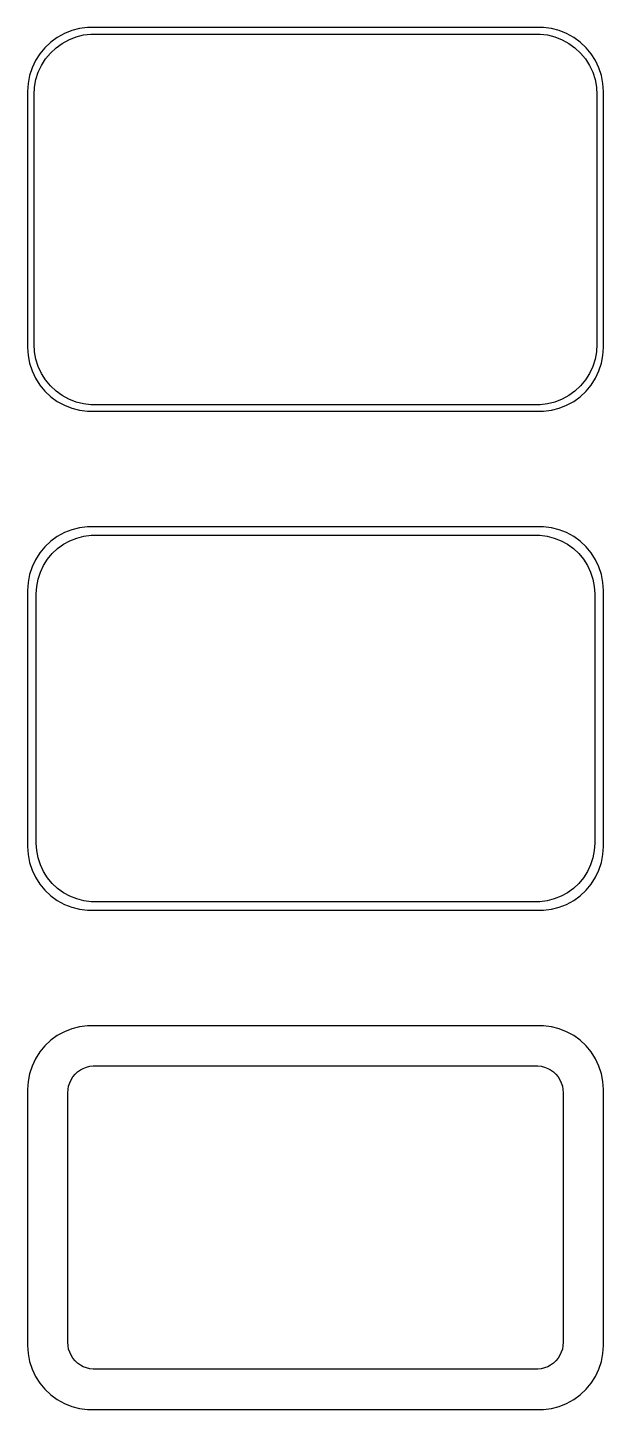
# Model space of a CAD drawing. Header units: metres. Extents: x -22 to 22, y 102 to 210.
import ezdxf

# ---------------------------------------------------------------- set-up
doc = ezdxf.new("R2010")
doc.units = ezdxf.units.M

msp = doc.modelspace()

# ---------------------------------------------------------------- linework, layer by layer
for p, q in [((-19.6289, 209.524), (-20.1791, 209.222)), ((-19.0451, 209.755), (-19.6289, 209.524)), ((-18.4369, 209.911), (-19.0451, 209.755)), ((-17.8139, 209.99), (-18.4369, 209.911)), ((-18.1401, 209.416), (-17.5482, 209.491)), ((17.8139, 209.99), (-17.8139, 209.99)), ((-17.5482, 209.491), (17.5482, 209.491)), ((17.5482, 209.491), (18.1401, 209.416)), ((18.4369, 209.911), (17.8139, 209.99)), ((19.0451, 209.755), (18.4369, 209.911)), ((19.6289, 209.524), (19.0451, 209.755)), ((20.1791, 209.222), (19.6289, 209.524)), ((-21.1448, 208.423), (-21.5451, 207.939)), ((-20.6871, 208.853), (-21.1448, 208.423)), ((-20.7126, 208.002), (-20.2778, 208.41)), ((-20.1791, 209.222), (-20.6871, 208.853)), ((-20.2778, 208.41), (-19.7952, 208.761)), ((-19.7952, 208.761), (-19.2724, 209.048)), ((-19.2724, 209.048), (-18.7178, 209.268)), ((-18.7178, 209.268), (-18.1401, 209.416)), ((18.1401, 209.416), (18.7178, 209.268)), ((18.7178, 209.268), (19.2724, 209.048)), ((19.2724, 209.048), (19.7952, 208.761)), ((19.7952, 208.761), (20.2778, 208.41)), ((20.6871, 208.853), (20.1791, 209.222)), ((20.2778, 208.41), (20.7126, 208.002)), ((21.1448, 208.423), (20.6871, 208.853)), ((21.5451, 207.939), (21.1448, 208.423)), ((-21.8815, 207.409), (-22.1489, 206.841)), ((-21.5451, 207.939), (-21.8815, 207.409)), ((-21.4124, 207.038), (-21.0928, 207.542)), ((-21.0928, 207.542), (-20.7126, 208.002)), ((20.7126, 208.002), (21.0928, 207.542)), ((21.0928, 207.542), (21.4124, 207.038)), ((21.8815, 207.409), (21.5451, 207.939)), ((22.1489, 206.841), (21.8815, 207.409)), ((-22.3429, 206.243), (-22.4606, 205.627)), ((-22.1489, 206.841), (-22.3429, 206.243)), ((-21.8508, 205.931), (-21.6664, 206.499)), ((-21.6664, 206.499), (-21.4124, 207.038)), ((21.4124, 207.038), (21.6664, 206.499)), ((21.6664, 206.499), (21.8508, 205.931)), ((22.3429, 206.243), (22.1489, 206.841)), ((22.4606, 205.627), (22.3429, 206.243)), ((-22.4606, 205.627), (-22.5, 205)), ((-22, 204.75), (-21.9625, 205.345)), ((-21.9625, 205.345), (-21.8508, 205.931)), ((21.8508, 205.931), (21.9625, 205.345)), ((21.9625, 205.345), (22, 204.75)), ((22.5, 205), (22.4606, 205.627)), ((-22.5, 205), (-22.5, 185)), ((-22, 185.25), (-22, 204.75)), ((22, 204.75), (22, 185.25)), ((22.5, 185), (22.5, 205)), ((-22.5, 185), (-22.4606, 184.373)), ((-21.9625, 184.655), (-22, 185.25)), ((-21.8508, 184.069), (-21.9625, 184.655)), ((21.9625, 184.655), (21.8508, 184.069)), ((22, 185.25), (21.9625, 184.655)), ((22.4606, 184.373), (22.5, 185)), ((-22.4606, 184.373), (-22.3429, 183.757)), ((-22.3429, 183.757), (-22.1489, 183.159)), ((-21.6664, 183.501), (-21.8508, 184.069)), ((21.8508, 184.069), (21.6664, 183.501)), ((22.1489, 183.159), (22.3429, 183.757)), ((22.3429, 183.757), (22.4606, 184.373)), ((-22.1489, 183.159), (-21.8815, 182.591)), ((-21.8815, 182.591), (-21.5451, 182.061)), ((-21.4124, 182.962), (-21.6664, 183.501)), ((-21.0928, 182.458), (-21.4124, 182.962)), ((21.4124, 182.962), (21.0928, 182.458)), ((21.6664, 183.501), (21.4124, 182.962)), ((21.5451, 182.061), (21.8815, 182.591)), ((21.8815, 182.591), (22.1489, 183.159)), ((-21.5451, 182.061), (-21.1448, 181.577)), ((-21.1448, 181.577), (-20.6871, 181.147)), ((-20.7126, 181.998), (-21.0928, 182.458)), ((-20.2778, 181.59), (-20.7126, 181.998)), ((-19.7952, 181.239), (-20.2778, 181.59)), ((20.2778, 181.59), (19.7952, 181.239)), ((20.7126, 181.998), (20.2778, 181.59)), ((20.6871, 181.147), (21.1448, 181.577)), ((21.0928, 182.458), (20.7126, 181.998)), ((21.1448, 181.577), (21.5451, 182.061)), ((-20.6871, 181.147), (-20.1791, 180.778)), ((-20.1791, 180.778), (-19.6289, 180.476)), ((-19.2724, 180.952), (-19.7952, 181.239)), ((-19.6289, 180.476), (-19.0451, 180.245)), ((-18.7178, 180.732), (-19.2724, 180.952)), ((-18.1401, 180.584), (-18.7178, 180.732)), ((-17.5482, 180.509), (-18.1401, 180.584)), ((17.5482, 180.509), (-17.5482, 180.509)), ((18.1401, 180.584), (17.5482, 180.509)), ((18.7178, 180.732), (18.1401, 180.584)), ((19.2724, 180.952), (18.7178, 180.732)), ((19.0451, 180.245), (19.6289, 180.476)), ((19.7952, 181.239), (19.2724, 180.952)), ((19.6289, 180.476), (20.1791, 180.778)), ((20.1791, 180.778), (20.6871, 181.147)), ((-19.0451, 180.245), (-18.4369, 180.089)), ((-18.4369, 180.089), (-17.8139, 180.01)), ((-17.8139, 180.01), (17.8139, 180.01)), ((17.8139, 180.01), (18.4369, 180.089)), ((18.4369, 180.089), (19.0451, 180.245)), ((-19.0451, 170.755), (-19.6289, 170.524)), ((-18.4369, 170.911), (-19.0451, 170.755)), ((-17.8139, 170.99), (-18.4369, 170.911)), ((17.8139, 170.99), (-17.8139, 170.99)), ((18.4369, 170.911), (17.8139, 170.99)), ((19.0451, 170.755), (18.4369, 170.911)), ((19.6289, 170.524), (19.0451, 170.755)), ((-20.6871, 169.853), (-21.1448, 169.423)), ((-20.1791, 170.222), (-20.6871, 169.853)), ((-19.6289, 170.524), (-20.1791, 170.222)), ((-20.1684, 169.278), (-19.7032, 169.616)), ((-19.7032, 169.616), (-19.1994, 169.893)), ((-19.1994, 169.893), (-18.6648, 170.104)), ((-18.6648, 170.104), (-18.1079, 170.247)), ((-18.1079, 170.247), (-17.5375, 170.319)), ((-17.5375, 170.319), (17.5375, 170.319)), ((17.5375, 170.319), (18.1079, 170.247)), ((18.1079, 170.247), (18.6648, 170.104)), ((18.6648, 170.104), (19.1994, 169.893)), ((19.1994, 169.893), (19.7032, 169.616)), ((20.1791, 170.222), (19.6289, 170.524)), ((19.7032, 169.616), (20.1684, 169.278)), ((20.6871, 169.853), (20.1791, 170.222)), ((21.1448, 169.423), (20.6871, 169.853)), ((-21.5451, 168.939), (-21.8815, 168.409)), ((-21.1448, 169.423), (-21.5451, 168.939)), ((-20.954, 168.441), (-20.5875, 168.884)), ((-20.5875, 168.884), (-20.1684, 169.278)), ((20.1684, 169.278), (20.5875, 168.884)), ((20.5875, 168.884), (20.954, 168.441)), ((21.5451, 168.939), (21.1448, 169.423)), ((21.8815, 168.409), (21.5451, 168.939)), ((-22.1489, 167.841), (-22.3429, 167.243)), ((-21.8815, 168.409), (-22.1489, 167.841)), ((-21.6846, 166.889), (-21.5069, 167.435)), ((-21.5069, 167.435), (-21.2621, 167.956)), ((-21.2621, 167.956), (-20.954, 168.441)), ((20.954, 168.441), (21.2621, 167.956)), ((21.2621, 167.956), (21.5069, 167.435)), ((21.5069, 167.435), (21.6846, 166.889)), ((22.1489, 167.841), (21.8815, 168.409)), ((22.3429, 167.243), (22.1489, 167.841)), ((-22.4606, 166.627), (-22.5, 166)), ((-22.3429, 167.243), (-22.4606, 166.627)), ((-21.8284, 165.75), (-21.7923, 166.324)), ((-21.7923, 166.324), (-21.6846, 166.889)), ((21.6846, 166.889), (21.7923, 166.324)), ((21.7923, 166.324), (21.8284, 165.75)), ((22.4606, 166.627), (22.3429, 167.243)), ((22.5, 166), (22.4606, 166.627)), ((-22.5, 166), (-22.5, 146)), ((-21.8284, 146.25), (-21.8284, 165.75)), ((21.8284, 165.75), (21.8284, 146.25)), ((22.5, 146), (22.5, 166)), ((-22.5, 146), (-22.4606, 145.373)), ((-21.7923, 145.676), (-21.8284, 146.25)), ((21.8284, 146.25), (21.7923, 145.676)), ((22.4606, 145.373), (22.5, 146)), ((-22.4606, 145.373), (-22.3429, 144.757)), ((-22.3429, 144.757), (-22.1489, 144.159)), ((-21.6846, 145.111), (-21.7923, 145.676)), ((-21.5069, 144.565), (-21.6846, 145.111)), ((21.6846, 145.111), (21.5069, 144.565)), ((21.7923, 145.676), (21.6846, 145.111)), ((22.1489, 144.159), (22.3429, 144.757)), ((22.3429, 144.757), (22.4606, 145.373)), ((-22.1489, 144.159), (-21.8815, 143.591)), ((-21.2621, 144.044), (-21.5069, 144.565)), ((-20.954, 143.559), (-21.2621, 144.044)), ((21.2621, 144.044), (20.954, 143.559)), ((21.5069, 144.565), (21.2621, 144.044)), ((21.8815, 143.591), (22.1489, 144.159)), ((-21.8815, 143.591), (-21.5451, 143.061)), ((-21.5451, 143.061), (-21.1448, 142.577)), ((-21.1448, 142.577), (-20.6871, 142.147)), ((-20.5875, 143.116), (-20.954, 143.559)), ((-20.1684, 142.722), (-20.5875, 143.116)), ((-19.7032, 142.384), (-20.1684, 142.722)), ((20.1684, 142.722), (19.7032, 142.384)), ((20.5875, 143.116), (20.1684, 142.722)), ((20.954, 143.559), (20.5875, 143.116)), ((20.6871, 142.147), (21.1448, 142.577)), ((21.1448, 142.577), (21.5451, 143.061)), ((21.5451, 143.061), (21.8815, 143.591)), ((-20.6871, 142.147), (-20.1791, 141.778)), ((-20.1791, 141.778), (-19.6289, 141.476)), ((-19.1994, 142.107), (-19.7032, 142.384)), ((-19.6289, 141.476), (-19.0451, 141.245)), ((-18.6648, 141.896), (-19.1994, 142.107)), ((-18.1079, 141.753), (-18.6648, 141.896)), ((-17.5375, 141.681), (-18.1079, 141.753)), ((17.5375, 141.681), (-17.5375, 141.681)), ((18.1079, 141.753), (17.5375, 141.681)), ((18.6648, 141.896), (18.1079, 141.753)), ((19.1994, 142.107), (18.6648, 141.896)), ((19.0451, 141.245), (19.6289, 141.476)), ((19.7032, 142.384), (19.1994, 142.107)), ((19.6289, 141.476), (20.1791, 141.778)), ((20.1791, 141.778), (20.6871, 142.147)), ((-19.0451, 141.245), (-18.4369, 141.089)), ((-18.4369, 141.089), (-17.8139, 141.01)), ((-17.8139, 141.01), (17.8139, 141.01)), ((17.8139, 141.01), (18.4369, 141.089)), ((18.4369, 141.089), (19.0451, 141.245)), ((-19.0451, 131.755), (-19.6289, 131.524)), ((-18.4369, 131.911), (-19.0451, 131.755)), ((-17.8139, 131.99), (-18.4369, 131.911)), ((17.8139, 131.99), (-17.8139, 131.99)), ((18.4369, 131.911), (17.8139, 131.99)), ((19.0451, 131.755), (18.4369, 131.911)), ((19.6289, 131.524), (19.0451, 131.755)), ((-20.6871, 130.853), (-21.1448, 130.423)), ((-20.1791, 131.222), (-20.6871, 130.853)), ((-19.6289, 131.524), (-20.1791, 131.222)), ((20.1791, 131.222), (19.6289, 131.524)), ((20.6871, 130.853), (20.1791, 131.222)), ((21.1448, 130.423), (20.6871, 130.853)), ((-21.5451, 129.939), (-21.8815, 129.409)), ((-21.1448, 130.423), (-21.5451, 129.939)), ((21.5451, 129.939), (21.1448, 130.423)), ((21.8815, 129.409), (21.5451, 129.939)), ((-22.1489, 128.841), (-22.3429, 128.243)), ((-21.8815, 129.409), (-22.1489, 128.841)), ((-18.5947, 128.375), (-18.3804, 128.531)), ((-18.3804, 128.531), (-18.1482, 128.659)), ((-18.1482, 128.659), (-17.9019, 128.756)), ((-17.9019, 128.756), (-17.6453, 128.822)), ((-17.6453, 128.822), (-17.3825, 128.855)), ((-17.3825, 128.855), (17.3825, 128.855)), ((17.3825, 128.855), (17.6453, 128.822)), ((17.6453, 128.822), (17.9019, 128.756)), ((17.9019, 128.756), (18.1482, 128.659)), ((18.1482, 128.659), (18.3804, 128.531)), ((18.3804, 128.531), (18.5947, 128.375)), ((22.1489, 128.841), (21.8815, 129.409)), ((22.3429, 128.243), (22.1489, 128.841)), ((-22.4606, 127.627), (-22.5, 127)), ((-22.3429, 128.243), (-22.4606, 127.627)), ((-19.2934, 127.275), (-19.2115, 127.527)), ((-19.2115, 127.527), (-19.0987, 127.766)), ((-19.0987, 127.766), (-18.9567, 127.99)), ((-18.9567, 127.99), (-18.7879, 128.194)), ((-18.7879, 128.194), (-18.5947, 128.375)), ((18.5947, 128.375), (18.7879, 128.194)), ((18.7879, 128.194), (18.9567, 127.99)), ((18.9567, 127.99), (19.0987, 127.766)), ((19.0987, 127.766), (19.2115, 127.527)), ((19.2115, 127.527), (19.2934, 127.275)), ((22.4606, 127.627), (22.3429, 128.243)), ((22.5, 127), (22.4606, 127.627)), ((-22.5, 127), (-22.5, 107)), ((-19.3596, 126.75), (-19.343, 127.014)), ((-19.3596, 107.25), (-19.3596, 126.75)), ((-19.343, 127.014), (-19.2934, 127.275)), ((19.2934, 127.275), (19.343, 127.014)), ((19.343, 127.014), (19.3596, 126.75)), ((19.3596, 126.75), (19.3596, 107.25)), ((22.5, 107), (22.5, 127)), ((-22.5, 107), (-22.4606, 106.373)), ((-19.343, 106.986), (-19.3596, 107.25)), ((-19.2934, 106.725), (-19.343, 106.986)), ((19.343, 106.986), (19.2934, 106.725)), ((19.3596, 107.25), (19.343, 106.986)), ((22.4606, 106.373), (22.5, 107)), ((-22.4606, 106.373), (-22.3429, 105.757)), ((-19.2115, 106.473), (-19.2934, 106.725)), ((-19.0987, 106.234), (-19.2115, 106.473)), ((-18.9567, 106.01), (-19.0987, 106.234)), ((-18.7879, 105.806), (-18.9567, 106.01)), ((18.9567, 106.01), (18.7879, 105.806)), ((19.0987, 106.234), (18.9567, 106.01)), ((19.2115, 106.473), (19.0987, 106.234)), ((19.2934, 106.725), (19.2115, 106.473)), ((22.3429, 105.757), (22.4606, 106.373)), ((-22.3429, 105.757), (-22.1489, 105.159)), ((-22.1489, 105.159), (-21.8815, 104.591)), ((-18.5947, 105.625), (-18.7879, 105.806)), ((-18.3804, 105.469), (-18.5947, 105.625)), ((-18.1482, 105.341), (-18.3804, 105.469)), ((-17.9019, 105.244), (-18.1482, 105.341)), ((-17.6453, 105.178), (-17.9019, 105.244)), ((-17.3825, 105.145), (-17.6453, 105.178)), ((17.3825, 105.145), (-17.3825, 105.145)), ((17.6453, 105.178), (17.3825, 105.145)), ((17.9019, 105.244), (17.6453, 105.178)), ((18.1482, 105.341), (17.9019, 105.244)), ((18.3804, 105.469), (18.1482, 105.341)), ((18.5947, 105.625), (18.3804, 105.469)), ((18.7879, 105.806), (18.5947, 105.625)), ((21.8815, 104.591), (22.1489, 105.159)), ((22.1489, 105.159), (22.3429, 105.757)), ((-21.8815, 104.591), (-21.5451, 104.061)), ((-21.5451, 104.061), (-21.1448, 103.577)), ((21.1448, 103.577), (21.5451, 104.061)), ((21.5451, 104.061), (21.8815, 104.591)), ((-21.1448, 103.577), (-20.6871, 103.147)), ((-20.6871, 103.147), (-20.1791, 102.778)), ((-20.1791, 102.778), (-19.6289, 102.476)), ((19.6289, 102.476), (20.1791, 102.778)), ((20.1791, 102.778), (20.6871, 103.147)), ((20.6871, 103.147), (21.1448, 103.577)), ((-19.6289, 102.476), (-19.0451, 102.245)), ((-19.0451, 102.245), (-18.4369, 102.089)), ((-18.4369, 102.089), (-17.8139, 102.01)), ((-17.8139, 102.01), (17.8139, 102.01)), ((17.8139, 102.01), (18.4369, 102.089)), ((18.4369, 102.089), (19.0451, 102.245)), ((19.0451, 102.245), (19.6289, 102.476))]:
    msp.add_line(p, q)

doc.saveas('drawing.dxf')
